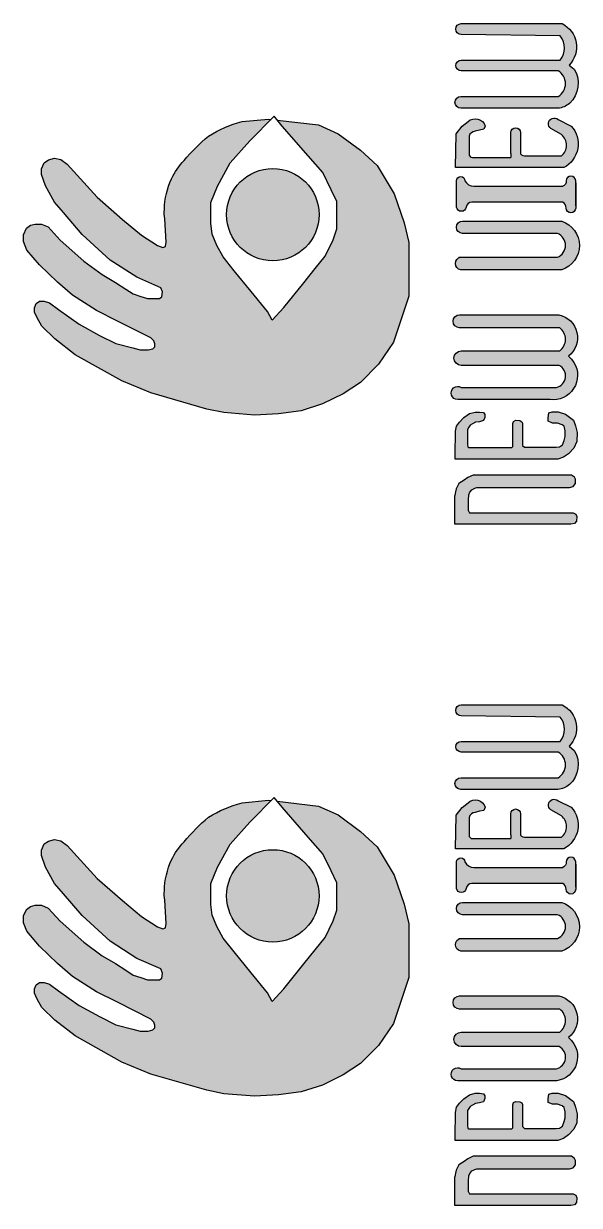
# Model space of a CAD drawing. Header units: millimetres. Extents: x -88727164121 to 1409438023, y -488056698 to 235964078476.
# Drawn here: x -1409840298 to -1281643831, y 2079841730 to 2352440540 of the extents above; entities that cross this region are included whole.
import ezdxf

# ---------------------------------------------------------------- set-up
doc = ezdxf.new("R2010")
doc.units = ezdxf.units.MM
doc.header["$MEASUREMENT"] = 0

msp = doc.modelspace()

# ---------------------------------------------------------------- hatches: boundary and pattern name
at = {"true_color": 0x22346e}
h = msp.add_hatch(color=159, dxfattribs=at)
h.dxf.hatch_style = 1
h.paths.add_polyline_path([(-1282899361.8, 2274263527.2), (-1283481310.6, 2275025020.1), (-1284144108.9, 2275735757.6, 0.6430154295), (-1286377607.7, 2285283917.1), (-1309284313.2, 2285283917.1, 1), (-1309284313.2, 2282281741.5), (-1286187115.7, 2282281741.5, -0.5076638907), (-1286187115.7, 2276944525.9), (-1308903329.3, 2276944525.9, 1), (-1308903329.3, 2273608772.2), (-1286329983.9, 2273608772.2, -0.7015073114), (-1286949083.6, 2268509830.6), (-1308903329.3, 2268509830.6, 1.3333676865), (-1309716125.5, 2265723357.1), (-1288415836.7, 2265723357.1, 0.6315893322)])
h.paths.add_polyline_path([(-1282911787.6, 2254529872.1), (-1282250836.1, 2256025154.8), (-1282177962.2, 2258123496.2), (-1282515755.9, 2259625365.1), (-1283034958.9, 2260933163.4), (-1284843212.2, 2262348451.2), (-1286537901.3, 2262856104.4), (-1287888944.2, 2262856104.4), (-1288653350.8, 2262624856.2), (-1288870769.2, 2261530041.7), (-1288818979.5, 2260750864.2), (-1287868854.8, 2260294265.8), (-1286703879.9, 2260294265.8), (-1285591856.9, 2259923354.5), (-1285132928.4, 2259552443.2), (-1284881473.5, 2258528014.8), (-1284881473.5, 2257178470), (-1285168229.6, 2256302547.1), (-1285503600.7, 2255278125.4), (-1286191996.5, 2254818901.9), (-1286983159, 2254751450.6), (-1292301017.8, 2254751450.6), (-1294309399.1, 2254751450.6), (-1294764058, 2255159519.3), (-1294764058, 2260240311.5), (-1294926111.5, 2260607868.9), (-1295401461.5, 2260856509), (-1296270700.4, 2260931574.4), (-1296822617.8, 2260682379.7), (-1297017617.3, 2260169073.5), (-1297017617.3, 2259573649), (-1297017617.3, 2254856755.8), (-1297196777.6, 2254648775.8), (-1306668685.1, 2254648775.8), (-1307186900.3, 2254648775.8), (-1307408990.3, 2254807514.6), (-1307437450.9, 2255429730.3), (-1307437450.9, 2257032001.9), (-1307437450.9, 2258043967.9), (-1307437450.9, 2258854081.9), (-1307105825.3, 2259359515.5), (-1306826774.5, 2259784819.5), (-1306279921.5, 2260101622.1), (-1305639422.9, 2260472675.4), (-1304710623.7, 2260605035.6), (-1303743376.7, 2260855352.7), (-1303443194.3, 2261622972.4), (-1303443194.3, 2262290466.7), (-1303726697.8, 2262707650.6), (-1304697236.2, 2262844101.8), (-1305707216.5, 2262844101.8), (-1306956403.3, 2262471763.7), (-1308312130.8, 2261591461.3), (-1309322214.1, 2260531025.1), (-1310001121.8, 2259603145), (-1310253226.2, 2258410698.3), (-1310282617.7, 2252859418.9), (-1310287337.6, 2251967952.4), (-1286624767.5, 2251967952.4), (-1285339423.7, 2252440747.3), (-1284176215.2, 2253235875.1)])
h.paths.add_polyline_path([(-1285709571.5, 2306889073.9), (-1308582957.7, 2306889073.9, 1), (-1308582957.7, 2304034750.2), (-1286707065.1, 2304034750.2, -0.6827581019), (-1286707065.1, 2298554862.4), (-1309007617.7, 2298554862.4, 0.8466027558), (-1309007617.7, 2295651696.5), (-1285709571.5, 2295651696.5, 0.7236102659)])
h.paths.add_polyline_path([(-1282492729.1, 2316195794.9, 1.0000001597), (-1284680097, 2316195794.9, -0.3220152431), (-1285471187.1, 2314930651.5), (-1305919080, 2314930651.5, -0.28627864), (-1308033910.2, 2316206762.9, 1), (-1309952191.8, 2316206762.9), (-1309952191.8, 2310086050.4, 0.8685153566), (-1307790286.3, 2310086050.4, -0.3736342106), (-1306434578.2, 2311263503.7), (-1285471504, 2311263503.7, -0.2681011269), (-1284680097, 2309893643.1, 0.9999999244), (-1282492729.1, 2309893643.4), (-1282492729.1, 2315690278.5)])
h.paths.add_polyline_path([(-1283916472.1, 2334052585.1, 0.3571575762), (-1282811697.8, 2341915732.8), (-1283988468.8, 2342894185.2, 0.5060807508), (-1285627006.8, 2352440540.2), (-1286598880.4, 2352440540.2), (-1308903332.5, 2352440540.2, 1), (-1308903332.5, 2349912052), (-1286064349.8, 2349609464.3, -0.3513599278), (-1286064349.8, 2344028450.3), (-1308903332.5, 2344028450.3, 1), (-1308903332.5, 2341548587.9), (-1286501692.8, 2341548587.9, -0.558739549), (-1286501692.8, 2335637302.5), (-1308986067.7, 2335637302.5, 1), (-1308986067.7, 2332930675.2), (-1286583501.3, 2332930675.2, 0.1696975097)])
h = msp.add_hatch(color=1)
h.dxf.hatch_style = 1
h.set_gradient(color1=(88, 186, 72), color2=(34, 52, 110), tint=1)
h.paths.add_polyline_path([(-1381109818.7, 2277207125), (-1382924145.6, 2277207125), (-1384646022.4, 2277649157.3), (-1388583862.4, 2278660061.7), (-1392364359.3, 2280531435.3), (-1397052552.5, 2283079743), (-1401782494.5, 2286507054.8), (-1403849310.1, 2288035681.1), (-1405129837.5, 2288417837.6), (-1406163243.6, 2288417837.6), (-1406927067.9, 2287878321.7), (-1407308978.5, 2286911688.4), (-1407308978.5, 2285900094.3), (-1406732374.1, 2284551250.4), (-1405624939, 2282645234.8), (-1402654123.9, 2279716359.6), (-1397974334.5, 2276074718.3), (-1387161991.9, 2270022525.5), (-1380522206.9, 2267280105), (-1367609784.8, 2263524572.4), (-1363647717.8, 2262709111.2), (-1356581896.4, 2262149370), (-1351012894.6, 2262456880.4), (-1345831787.7, 2263143917), (-1340877455.3, 2264732678), (-1336120982.7, 2267071031.3), (-1332160189.7, 2269688325.3), (-1328000417.4, 2273898160.3), (-1324494247, 2278978134.2), (-1320951104.4, 2289565105.2), (-1320951104.4, 2301965012.2), (-1322027951.7, 2306480856.5), (-1324385661.1, 2313189900.1), (-1328290616.2, 2319677764.2), (-1332140814.6, 2323250568), (-1337307658.8, 2327047330.4), (-1341849296.7, 2329092380.3), (-1351323556.5, 2330198665.1), (-1350178467.9, 2328821107.6), (-1344181765.7, 2321914145.9), (-1340785826.3, 2318075226.8), (-1338919776.8, 2314127334.9), (-1337622808.5, 2311383415), (-1337622808.5, 2307897888.8), (-1337622808.5, 2305116885.8), (-1338400992.1, 2302595443.7), (-1340315536.8, 2298765395.1), (-1342591137, 2295942581.6), (-1345232513.5, 2292666033.7), (-1349849737.5, 2286938506.6), (-1352497153.5, 2284001510.2), (-1353591728.7, 2286019126.5), (-1357336319.5, 2290630815.9), (-1361239529.8, 2295437854.9), (-1363828024.4, 2298625742), (-1365272920.9, 2301292662.7), (-1366377514.7, 2303906182.4), (-1366695307.7, 2306419822.3), (-1366695307.7, 2311197404.8), (-1365156467.5, 2314984517.8), (-1362186949, 2320344737.8), (-1357645333.6, 2325413635.7), (-1352740853.3, 2330364159.1), (-1353336329.1, 2330433691.3), (-1359458593.2, 2329844968, 0.0764481322), (-1367214055.5, 2326511405.1, 0.04875591), (-1372802087.3, 2320857383.2, 0.0891523166), (-1375701557.7, 2316669685.3, 0.111806834), (-1377344684.9, 2309583685.1, 0.0758549098), (-1377267631.6, 2307393907.4), (-1376886937.5, 2301136722.5), (-1377750445.9, 2300786429.6), (-1378930822.4, 2301249000.3), (-1382669261.6, 2303644817.3), (-1387071377.4, 2307281299.2), (-1392868762.3, 2312414652.8), (-1399773344.2, 2319996587.5), (-1401275105.8, 2321110680.6), (-1402725080.2, 2321395680.2), (-1404097377.2, 2321032951), (-1405133074.2, 2320359316.8), (-1405728600.1, 2318934318.7), (-1405728600.1, 2317664773.2), (-1404787079.3, 2315014608.9), (-1402704627.3, 2311232919), (-1400649593.8, 2308866713), (-1396339624, 2303835188.9), (-1389883478.6, 2297905098.2), (-1383749126.8, 2293942348), (-1378156998.5, 2291530417.1), (-1377820115.3, 2290578606.2), (-1378028316.1, 2289058378.5), (-1379579551.1, 2289032240.7), (-1381305054.8, 2289032240.7), (-1382828525.6, 2289520847.7), (-1384568649.4, 2290078939.6), (-1386278052.8, 2291206583.1), (-1388631586, 2292759140.2), (-1391706071.8, 2294547279.9), (-1395942337.6, 2297678022.3), (-1401415786.1, 2302511229.3), (-1404197528.1, 2305537038.3), (-1405732171.4, 2306198541.4), (-1407172377.8, 2306198541.4), (-1408282042.5, 2305915036.2), (-1409202830.4, 2305253533.1), (-1409840298.2, 2303741527.9), (-1409840298.2, 2302158649.9), (-1409113972.5, 2300218147.9), (-1406216591.2, 2296791769.3), (-1402014201.2, 2292768336.6), (-1398595905.2, 2289767905.5), (-1393037575.5, 2286234233.6), (-1388217347.1, 2283835197.9), (-1379922859.1, 2279627070.6), (-1379445409.3, 2278066403.9), (-1380055625, 2277455803.6)])
h = msp.add_hatch(color=159, dxfattribs=at)
h.dxf.hatch_style = 1
h.paths.add_polyline_path([(-1283437007.1, 2248312935.8), (-1284539246.1, 2248312935.8), (-1306157622.1, 2248312935.8), (-1307402661.7, 2247708193.2), (-1308224048.3, 2247128720.4), (-1309414386.1, 2246337521.4), (-1310071655, 2245116893.1), (-1310252255.2, 2244422086.3), (-1310336229, 2243559662.8), (-1310336229, 2236987672.2), (-1283649589.7, 2236987672.2), (-1282731935.5, 2237101463.7), (-1282281407.7, 2237664984.9), (-1282254989.9, 2238754806.1), (-1282483002.9, 2239312974.7), (-1283054749.1, 2239630371.2), (-1306385149.4, 2239630371.2), (-1306963925.6, 2239630371.2), (-1307250369.8, 2240079269.1), (-1307250369.8, 2242564757.4), (-1307176797.7, 2243783628.3), (-1306940235.9, 2244368449.9), (-1306439282, 2244925425.4), (-1305743515.1, 2245259605.3), (-1305287807.3, 2245406848.7), (-1303009573.9, 2245406848.7), (-1283916118.2, 2245406848.7), (-1283054594.6, 2245679365.5), (-1282537215.9, 2246354636.1), (-1282537215.9, 2247322533.9), (-1282784658.9, 2247817738.2)])
h.paths.add_polyline_path([(-1283553337.7, 2328825519.8), (-1286540137.6, 2330323656.6, 1.0533791526), (-1288227288.1, 2328212855.5), (-1285785398.9, 2326839837.3, -0.4795364184), (-1285785398.9, 2321918460.1), (-1293970907.2, 2321918460.1, -0.2102828402), (-1295236158.5, 2322398470.1), (-1295236158.5, 2327306323.2, 1), (-1297484791.9, 2327306323.2), (-1297484791.9, 2322462040), (-1297484791.9, 2321589949.9), (-1306311523.3, 2321589949.9, -0.4142135624), (-1307100088.7, 2322378515.3), (-1307100088.7, 2326470494.8, -0.3113301208), (-1305644886, 2327627303.7), (-1304669470.1, 2327900226.3), (-1303716929.8, 2328097427.6), (-1303369043.1, 2328814068.3, 0.5495903696), (-1307299643.8, 2329873264.5), (-1308662221.3, 2328750417.3), (-1310063906, 2327032014.4), (-1310217050.5, 2319230982.9), (-1285234330.9, 2319230982.9, 0.4942466692)])
h = msp.add_hatch(color=1)
h.dxf.hatch_style = 1
h.set_gradient(color1=(123, 190, 224), color2=(34, 52, 110))
h.paths.add_polyline_path([(-1363015687.8, 2308374970.9, -1), (-1341695315.3, 2308374970.9, -1)])
h = msp.add_hatch(color=159, dxfattribs=at)
h.dxf.hatch_style = 1
h.paths.add_polyline_path([(-1282899361.8, 2117117584.6), (-1283481310.6, 2117879077.5), (-1284144108.9, 2118589815, 0.6430154295), (-1286377607.7, 2128137974.6), (-1309284313.2, 2128137974.6, 1), (-1309284313.2, 2125135798.9), (-1286187115.7, 2125135798.9, -0.5076638907), (-1286187115.7, 2119798583.4), (-1308903329.3, 2119798583.4, 1), (-1308903329.3, 2116462829.6), (-1286329983.9, 2116462829.6, -0.7015073114), (-1286949083.6, 2111363888), (-1308903329.3, 2111363888, 1.3333676865), (-1309716125.5, 2108577414.6), (-1288415836.7, 2108577414.6, 0.6315893322)])
h.paths.add_polyline_path([(-1282911787.6, 2097383929.5), (-1282250836.1, 2098879212.2), (-1282177962.2, 2100977553.6), (-1282515755.9, 2102479422.5), (-1283034958.9, 2103787220.9), (-1284843212.2, 2105202508.6), (-1286537901.3, 2105710161.8), (-1287888944.2, 2105710161.8), (-1288653350.8, 2105478913.6), (-1288870769.2, 2104384099.2), (-1288818979.5, 2103604921.6), (-1287868854.8, 2103148323.3), (-1286703879.9, 2103148323.3), (-1285591856.9, 2102777412), (-1285132928.4, 2102406500.7), (-1284881473.5, 2101382072.2), (-1284881473.5, 2100032527.4), (-1285168229.6, 2099156604.5), (-1285503600.7, 2098132182.8), (-1286191996.5, 2097672959.3), (-1286983159, 2097605508), (-1292301017.8, 2097605508), (-1294309399.1, 2097605508), (-1294764058, 2098013576.7), (-1294764058, 2103094369), (-1294926111.5, 2103461926.3), (-1295401461.5, 2103710566.4), (-1296270700.4, 2103785631.8), (-1296822617.8, 2103536437.2), (-1297017617.3, 2103023130.9), (-1297017617.3, 2102427706.4), (-1297017617.3, 2097710813.2), (-1297196777.6, 2097502833.2), (-1306668685.1, 2097502833.2), (-1307186900.3, 2097502833.2), (-1307408990.3, 2097661572), (-1307437450.9, 2098283787.7), (-1307437450.9, 2099886059.3), (-1307437450.9, 2100898025.3), (-1307437450.9, 2101708139.3), (-1307105825.3, 2102213573), (-1306826774.5, 2102638877), (-1306279921.5, 2102955679.6), (-1305639422.9, 2103326732.9), (-1304710623.7, 2103459093), (-1303743376.7, 2103709410.1), (-1303443194.3, 2104477029.9), (-1303443194.3, 2105144524.1), (-1303726697.8, 2105561708), (-1304697236.2, 2105698159.2), (-1305707216.5, 2105698159.2), (-1306956403.3, 2105325821.1), (-1308312130.8, 2104445518.8), (-1309322214.1, 2103385082.5), (-1310001121.8, 2102457202.4), (-1310253226.2, 2101264755.7), (-1310282617.7, 2095713476.3), (-1310287337.6, 2094822009.8), (-1286624767.5, 2094822009.8), (-1285339423.7, 2095294804.7), (-1284176215.2, 2096089932.5)])
h.paths.add_polyline_path([(-1285709571.5, 2149743131.3), (-1308582957.7, 2149743131.3, 1), (-1308582957.7, 2146888807.6), (-1286707065.1, 2146888807.6, -0.6827581019), (-1286707065.1, 2141408919.9), (-1309007617.7, 2141408919.9, 0.8466027558), (-1309007617.7, 2138505753.9), (-1285709571.5, 2138505753.9, 0.7236102659)])
h.paths.add_polyline_path([(-1282492729.1, 2159049852.3, 1.0000001597), (-1284680097, 2159049852.3, -0.3220152431), (-1285471187.1, 2157784708.9), (-1305919080, 2157784708.9, -0.28627864), (-1308033910.2, 2159060820.3, 1), (-1309952191.8, 2159060820.3), (-1309952191.8, 2152940107.8, 0.8685153566), (-1307790286.3, 2152940107.8, -0.3736342106), (-1306434578.2, 2154117561.2), (-1285471504, 2154117561.2, -0.2681011269), (-1284680097, 2152747700.6, 0.9999999244), (-1282492729.1, 2152747700.9), (-1282492729.1, 2158544335.9)])
h.paths.add_polyline_path([(-1283916472.1, 2176906642.5, 0.3571575762), (-1282811697.8, 2184769790.2), (-1283988468.8, 2185748242.6, 0.5060807508), (-1285627006.8, 2195294597.6), (-1286598880.4, 2195294597.6), (-1308903332.5, 2195294597.6, 1), (-1308903332.5, 2192766109.4), (-1286064349.8, 2192463521.7, -0.3513599278), (-1286064349.8, 2186882507.7), (-1308903332.5, 2186882507.7, 1), (-1308903332.5, 2184402645.4), (-1286501692.8, 2184402645.4, -0.558739549), (-1286501692.8, 2178491359.9), (-1308986067.7, 2178491359.9, 1), (-1308986067.7, 2175784732.6), (-1286583501.3, 2175784732.6, 0.1696975097)])
h = msp.add_hatch(color=1)
h.dxf.hatch_style = 1
h.set_gradient(color1=(254, 204, 102), color2=(34, 52, 110), tint=1)
h.paths.add_polyline_path([(-1381109818.7, 2120061182.4), (-1382924145.6, 2120061182.4), (-1384646022.4, 2120503214.7), (-1388583862.4, 2121514119.1), (-1392364359.3, 2123385492.7), (-1397052552.5, 2125933800.5), (-1401782494.5, 2129361112.2), (-1403849310.1, 2130889738.5), (-1405129837.5, 2131271895), (-1406163243.6, 2131271895), (-1406927067.9, 2130732379.1), (-1407308978.5, 2129765745.8), (-1407308978.5, 2128754151.7), (-1406732374.1, 2127405307.8), (-1405624939, 2125499292.2), (-1402654123.9, 2122570417), (-1397974334.5, 2118928775.7), (-1387161991.9, 2112876582.9), (-1380522206.9, 2110134162.4), (-1367609784.8, 2106378629.8), (-1363647717.8, 2105563168.6), (-1356581896.4, 2105003427.4), (-1351012894.6, 2105310937.9), (-1345831787.7, 2105997974.4), (-1340877455.3, 2107586735.5), (-1336120982.7, 2109925088.7), (-1332160189.7, 2112542382.7), (-1328000417.4, 2116752217.8), (-1324494247, 2121832191.6), (-1320951104.4, 2132419162.6), (-1320951104.4, 2144819069.6), (-1322027951.7, 2149334913.9), (-1324385661.1, 2156043957.5), (-1328290616.2, 2162531821.6), (-1332140814.6, 2166104625.4), (-1337307658.8, 2169901387.9), (-1341849296.7, 2171946437.7), (-1351323556.5, 2173052722.5), (-1350178467.9, 2171675165), (-1344181765.7, 2164768203.3), (-1340785826.3, 2160929284.2), (-1338919776.8, 2156981392.3), (-1337622808.5, 2154237472.4), (-1337622808.5, 2150751946.2), (-1337622808.5, 2147970943.3), (-1338400992.1, 2145449501.1), (-1340315536.8, 2141619452.5), (-1342591137, 2138796639), (-1345232513.5, 2135520091.1), (-1349849737.5, 2129792564.1), (-1352497153.5, 2126855567.6), (-1353591728.7, 2128873183.9), (-1357336319.5, 2133484873.3), (-1361239529.8, 2138291912.3), (-1363828024.4, 2141479799.4), (-1365272920.9, 2144146720.2), (-1366377514.7, 2146760239.8), (-1366695307.7, 2149273879.7), (-1366695307.7, 2154051462.2), (-1365156467.5, 2157838575.3), (-1362186949, 2163198795.2), (-1357645333.6, 2168267693.1), (-1352740853.3, 2173218216.6), (-1353336329.1, 2173287748.7), (-1359458593.2, 2172699025.4, 0.0764481322), (-1367214055.5, 2169365462.6, 0.04875591), (-1372802087.3, 2163711440.6, 0.0891523166), (-1375701557.7, 2159523742.7, 0.111806834), (-1377344684.9, 2152437742.5, 0.0758549098), (-1377267631.6, 2150247964.8), (-1376886937.5, 2143990780), (-1377750445.9, 2143640487), (-1378930822.4, 2144103057.7), (-1382669261.6, 2146498874.7), (-1387071377.4, 2150135356.6), (-1392868762.3, 2155268710.2), (-1399773344.2, 2162850645), (-1401275105.8, 2163964738), (-1402725080.2, 2164249737.6), (-1404097377.2, 2163887008.4), (-1405133074.2, 2163213374.2), (-1405728600.1, 2161788376.2), (-1405728600.1, 2160518830.6), (-1404787079.3, 2157868666.3), (-1402704627.3, 2154086976.5), (-1400649593.8, 2151720770.4), (-1396339624, 2146689246.4), (-1389883478.6, 2140759155.7), (-1383749126.8, 2136796405.5), (-1378156998.5, 2134384474.5), (-1377820115.3, 2133432663.6), (-1378028316.1, 2131912435.9), (-1379579551.1, 2131886298.1), (-1381305054.8, 2131886298.1), (-1382828525.6, 2132374905.1), (-1384568649.4, 2132932997.1), (-1386278052.8, 2134060640.5), (-1388631586, 2135613197.6), (-1391706071.8, 2137401337.4), (-1395942337.6, 2140532079.7), (-1401415786.1, 2145365286.7), (-1404197528.1, 2148391095.7), (-1405732171.4, 2149052598.8), (-1407172377.8, 2149052598.8), (-1408282042.5, 2148769093.6), (-1409202830.4, 2148107590.5), (-1409840298.2, 2146595585.4), (-1409840298.2, 2145012707.3), (-1409113972.5, 2143072205.3), (-1406216591.2, 2139645826.7), (-1402014201.2, 2135622394), (-1398595905.2, 2132621962.9), (-1393037575.5, 2129088291.1), (-1388217347.1, 2126689255.3), (-1379922859.1, 2122481128), (-1379445409.3, 2120920461.4), (-1380055625, 2120309861)])
h = msp.add_hatch(color=159, dxfattribs=at)
h.dxf.hatch_style = 1
h.paths.add_polyline_path([(-1283437007.1, 2091166993.2), (-1284539246.1, 2091166993.2), (-1306157622.1, 2091166993.2), (-1307402661.7, 2090562250.7), (-1308224048.3, 2089982777.8), (-1309414386.1, 2089191578.8), (-1310071655, 2087970950.5), (-1310252255.2, 2087276143.8), (-1310336229, 2086413720.2), (-1310336229, 2079841729.6), (-1283649589.7, 2079841729.6), (-1282731935.5, 2079955521.2), (-1282281407.7, 2080519042.3), (-1282254989.9, 2081608863.5), (-1282483002.9, 2082167032.1), (-1283054749.1, 2082484428.6), (-1306385149.4, 2082484428.6), (-1306963925.6, 2082484428.6), (-1307250369.8, 2082933326.5), (-1307250369.8, 2085418814.9), (-1307176797.7, 2086637685.7), (-1306940235.9, 2087222507.3), (-1306439282, 2087779482.8), (-1305743515.1, 2088113662.7), (-1305287807.3, 2088260906.1), (-1303009573.9, 2088260906.1), (-1283916118.2, 2088260906.1), (-1283054594.6, 2088533423), (-1282537215.9, 2089208693.6), (-1282537215.9, 2090176591.4), (-1282784658.9, 2090671795.7)])
h.paths.add_polyline_path([(-1283553337.7, 2171679577.2), (-1286540137.6, 2173177714, 1.0533791526), (-1288227288.1, 2171066913), (-1285785398.9, 2169693894.7, -0.4795364184), (-1285785398.9, 2164772517.5), (-1293970907.2, 2164772517.5, -0.2102828402), (-1295236158.5, 2165252527.5), (-1295236158.5, 2170160380.7, 1), (-1297484791.9, 2170160380.7), (-1297484791.9, 2165316097.4), (-1297484791.9, 2164444007.3), (-1306311523.3, 2164444007.3, -0.4142135624), (-1307100088.7, 2165232572.7), (-1307100088.7, 2169324552.2, -0.3113301208), (-1305644886, 2170481361.1), (-1304669470.1, 2170754283.7), (-1303716929.8, 2170951485), (-1303369043.1, 2171668125.7, 0.5495903696), (-1307299643.8, 2172727321.9), (-1308662221.3, 2171604474.7), (-1310063906, 2169886071.8), (-1310217050.5, 2162085040.3), (-1285234330.9, 2162085040.3, 0.4942466692)])
h = msp.add_hatch(color=1)
h.dxf.hatch_style = 1
h.set_gradient(color1=(123, 190, 224), color2=(34, 52, 110))
h.paths.add_polyline_path([(-1363015687.8, 2151229028.3, -1), (-1341695315.3, 2151229028.3, -1)])

# ---------------------------------------------------------------- linework, layer by layer
at = {"color": 146, "true_color": 0x105689}
for p, q in [((-1350178467.9, 2328821107.6), (-1352044988.1, 2331066557.2)), ((-1344181765.7, 2321914145.9), (-1350178467.9, 2328821107.6)), ((-1340785826.3, 2318075226.8), (-1344181765.7, 2321914145.9)), ((-1338919776.8, 2314127334.9), (-1340785826.3, 2318075226.8)), ((-1337622808.5, 2307897888.8), (-1337622808.5, 2311383415)), ((-1337622808.5, 2305116885.8), (-1337622808.5, 2307897888.8)), ((-1340315536.8, 2298765395.1), (-1338400992.1, 2302595443.7)), ((-1342591137, 2295942581.6), (-1340315536.8, 2298765395.1)), ((-1345232513.5, 2292666033.7), (-1342591137, 2295942581.6)), ((-1349849737.5, 2286938506.6), (-1345232513.5, 2292666033.7)), ((-1352497153.5, 2284001510.2), (-1349849737.5, 2286938506.6)), ((-1350178467.9, 2171675165), (-1352044988.1, 2173920614.6)), ((-1344181765.7, 2164768203.3), (-1350178467.9, 2171675165)), ((-1340785826.3, 2160929284.2), (-1344181765.7, 2164768203.3)), ((-1338919776.8, 2156981392.3), (-1340785826.3, 2160929284.2)), ((-1337622808.5, 2150751946.2), (-1337622808.5, 2154237472.4)), ((-1337622808.5, 2147970943.3), (-1337622808.5, 2150751946.2)), ((-1340315536.8, 2141619452.5), (-1338400992.1, 2145449501.1)), ((-1342591137, 2138796639), (-1340315536.8, 2141619452.5)), ((-1345232513.5, 2135520091.1), (-1342591137, 2138796639)), ((-1349849737.5, 2129792564.1), (-1345232513.5, 2135520091.1)), ((-1352497153.5, 2126855567.6), (-1349849737.5, 2129792564.1))]:
    msp.add_line(p, q, dxfattribs=at)
at = {"color": 159, "true_color": 0x22346e}
for p, q in [((-1297484791.9, 2322462040), (-1297484791.9, 2321589949.9)), ((-1337622808.5, 2311383415), (-1338919776.8, 2314127334.9)), ((-1338400992.1, 2302595443.7), (-1337622808.5, 2305116885.8)), ((-1307250369.8, 2240079269.1), (-1306963925.6, 2239630371.2)), ((-1306963925.6, 2239630371.2), (-1306385149.4, 2239630371.2)), ((-1306385149.4, 2239630371.2), (-1283054749.1, 2239630371.2)), ((-1283054749.1, 2239630371.2), (-1282483002.9, 2239312974.7)), ((-1282483002.9, 2239312974.7), (-1282254989.9, 2238754806.1)), ((-1282254989.9, 2238754806.1), (-1282281407.7, 2237664984.9)), ((-1282731935.5, 2237101463.7), (-1283649589.7, 2236987672.2)), ((-1282281407.7, 2237664984.9), (-1282731935.5, 2237101463.7)), ((-1297484791.9, 2165316097.4), (-1297484791.9, 2164444007.3)), ((-1337622808.5, 2154237472.4), (-1338919776.8, 2156981392.3)), ((-1338400992.1, 2145449501.1), (-1337622808.5, 2147970943.3)), ((-1307250369.8, 2082933326.5), (-1306963925.6, 2082484428.6)), ((-1306963925.6, 2082484428.6), (-1306385149.4, 2082484428.6)), ((-1306385149.4, 2082484428.6), (-1283054749.1, 2082484428.6)), ((-1282731935.5, 2079955521.2), (-1283649589.7, 2079841729.6)), ((-1283054749.1, 2082484428.6), (-1282483002.9, 2082167032.1)), ((-1282281407.7, 2080519042.3), (-1282731935.5, 2079955521.2)), ((-1282483002.9, 2082167032.1), (-1282254989.9, 2081608863.5)), ((-1282254989.9, 2081608863.5), (-1282281407.7, 2080519042.3))]:
    msp.add_line(p, q, dxfattribs=at)
for points in [[(-1286583501.3, 2332930675.2), (-1308986067.7, 2332930675.2, -1), (-1308986067.7, 2335637302.5), (-1286501692.8, 2335637302.5, 0.558739549), (-1286501692.8, 2341548587.9), (-1308903332.5, 2341548587.9, -1), (-1308903332.5, 2344028450.3), (-1286064349.8, 2344028450.3, 0.3513599278), (-1286064349.8, 2349609464.3), (-1308903332.5, 2349912052, -1), (-1308903332.5, 2352440540.2), (-1286598880.4, 2352440540.2), (-1285627006.8, 2352440540.2, -0.5060807508), (-1283988468.8, 2342894185.2), (-1282811697.8, 2341915732.8, -0.3571575762), (-1283916472.1, 2334052585.1, -0.1696975097), (-1286583501.3, 2332930675.2, -1.8467585269)], [(-1285234330.9, 2319230982.9), (-1310217050.5, 2319230982.9), (-1310063906, 2327032014.4), (-1308662221.3, 2328750417.3), (-1307299643.8, 2329873264.5, -0.5495903696), (-1303369043.1, 2328814068.3), (-1303716929.8, 2328097427.6), (-1304669470.1, 2327900226.3), (-1305644886, 2327627303.7, 0.3113301208), (-1307100088.7, 2326470494.8), (-1307100088.7, 2322378515.3, 0.4142135624), (-1306311523.3, 2321589949.9), (-1297484791.9, 2321589949.9)], [(-1297484791.9, 2322462040), (-1297484791.9, 2327306323.2, -1), (-1295236158.5, 2327306323.2), (-1295236158.5, 2322398470.1, 0.2102828402), (-1293970907.2, 2321918460.1), (-1285785398.9, 2321918460.1, 0.4795364184), (-1285785398.9, 2326839837.3), (-1288227288.1, 2328212855.5, -1.0533791526), (-1286540137.6, 2330323656.6), (-1283553337.7, 2328825519.8, -0.4942466692), (-1285234330.9, 2319230982.9)], [(-1285471504, 2311263503.7), (-1306434578.2, 2311263503.7, 0.3736342106), (-1307790286.3, 2310086050.4, -0.8685153566), (-1309952191.8, 2310086050.4), (-1309952191.8, 2316206762.9, -1), (-1308033910.2, 2316206762.9, 0.2783325867), (-1305987779.3, 2314930651.5), (-1285471187.1, 2314930651.5)], [(-1282492729.1, 2310399159.8), (-1282492729.1, 2316195794.9, 1), (-1284680097, 2316195794.9, -0.3220152431), (-1285471187.1, 2314930651.5, -0.3220152431)], [(-1282492729.1, 2315690278.5), (-1282492729.1, 2309893643.4, -1), (-1284680097, 2309893643.4, 0.268101085), (-1285471504, 2311263503.7)], [(-1309450938.6, 2298554862.4), (-1286707065.1, 2298554862.4, 0.6827581019), (-1286707065.1, 2304034750.2), (-1308582957.7, 2304034750.2, -1), (-1308582957.7, 2306889073.9), (-1285709571.5, 2306889073.9, -0.7236102659), (-1285709571.5, 2295651696.5), (-1309007617.7, 2295651696.5, -0.8466027558), (-1309007617.7, 2298554862.4)], [(-1308903329.3, 2268509830.6), (-1286949083.6, 2268509830.6, 0.7015073114), (-1286329983.9, 2273608772.2), (-1308903329.3, 2273608772.2, -1), (-1308903329.3, 2276944525.9), (-1286187115.7, 2276944525.9, 0.5076638907), (-1286187115.7, 2282281741.5), (-1309284313.2, 2282281741.5, -1), (-1309284313.2, 2285283917.1), (-1286377607.7, 2285283917.1, -0.6430154295), (-1284144108.9, 2275735757.6), (-1283481310.6, 2275025020.1), (-1282899361.8, 2274263527.2, -0.6315893322), (-1288415836.7, 2265723357.1), (-1309716125.5, 2265723357.1, -1.3333676865), (-1308903329.3, 2268509830.6, 1.8236363972)], [(-1286583501.3, 2175784732.6), (-1308986067.7, 2175784732.6, -1), (-1308986067.7, 2178491359.9), (-1286501692.8, 2178491359.9, 0.558739549), (-1286501692.8, 2184402645.4), (-1308903332.5, 2184402645.4, -1), (-1308903332.5, 2186882507.7), (-1286064349.8, 2186882507.7, 0.3513599278), (-1286064349.8, 2192463521.7), (-1308903332.5, 2192766109.4, -1), (-1308903332.5, 2195294597.6), (-1286598880.4, 2195294597.6), (-1285627006.8, 2195294597.6, -0.5060807508), (-1283988468.8, 2185748242.6), (-1282811697.8, 2184769790.2, -0.3571575762), (-1283916472.1, 2176906642.5, -0.1696975097), (-1286583501.3, 2175784732.6, -1.8467585269)], [(-1285234330.9, 2162085040.3), (-1310217050.5, 2162085040.3), (-1310063906, 2169886071.8), (-1308662221.3, 2171604474.7), (-1307299643.8, 2172727321.9, -0.5495903696), (-1303369043.1, 2171668125.7), (-1303716929.8, 2170951485), (-1304669470.1, 2170754283.7), (-1305644886, 2170481361.1, 0.3113301208), (-1307100088.7, 2169324552.2), (-1307100088.7, 2165232572.7, 0.4142135624), (-1306311523.3, 2164444007.3), (-1297484791.9, 2164444007.3)], [(-1297484791.9, 2165316097.4), (-1297484791.9, 2170160380.7, -1), (-1295236158.5, 2170160380.7), (-1295236158.5, 2165252527.5, 0.2102828402), (-1293970907.2, 2164772517.5), (-1285785398.9, 2164772517.5, 0.4795364184), (-1285785398.9, 2169693894.7), (-1288227288.1, 2171066913, -1.0533791526), (-1286540137.6, 2173177714), (-1283553337.7, 2171679577.2, -0.4942466692), (-1285234330.9, 2162085040.3)], [(-1285471504, 2154117561.2), (-1306434578.2, 2154117561.2, 0.3736342106), (-1307790286.3, 2152940107.8, -0.8685153566), (-1309952191.8, 2152940107.8), (-1309952191.8, 2159060820.3, -1), (-1308033910.2, 2159060820.3, 0.2783325867), (-1305987779.3, 2157784708.9), (-1285471187.1, 2157784708.9)], [(-1282492729.1, 2153253217.2), (-1282492729.1, 2159049852.3, 1), (-1284680097, 2159049852.3, -0.3220152431), (-1285471187.1, 2157784708.9, -0.3220152431)], [(-1282492729.1, 2158544335.9), (-1282492729.1, 2152747700.8, -1), (-1284680097, 2152747700.8, 0.268101085), (-1285471504, 2154117561.2)], [(-1309450938.6, 2141408919.9), (-1286707065.1, 2141408919.9, 0.6827581019), (-1286707065.1, 2146888807.6), (-1308582957.7, 2146888807.6, -1), (-1308582957.7, 2149743131.3), (-1285709571.5, 2149743131.3, -0.7236102659), (-1285709571.5, 2138505753.9), (-1309007617.7, 2138505753.9, -0.8466027558), (-1309007617.7, 2141408919.9)], [(-1308903329.3, 2111363888), (-1286949083.6, 2111363888, 0.7015073114), (-1286329983.9, 2116462829.6), (-1308903329.3, 2116462829.6, -1), (-1308903329.3, 2119798583.4), (-1286187115.7, 2119798583.4, 0.5076638907), (-1286187115.7, 2125135798.9), (-1309284313.2, 2125135798.9, -1), (-1309284313.2, 2128137974.6), (-1286377607.7, 2128137974.6, -0.6430154295), (-1284144108.9, 2118589815), (-1283481310.6, 2117879077.5), (-1282899361.8, 2117117584.6, -0.6315893322), (-1288415836.7, 2108577414.6), (-1309716125.5, 2108577414.6, -1.3333676865), (-1308903329.3, 2111363888, 1.8236363972)]]:
    msp.add_lwpolyline(points, format="xyb", dxfattribs=at)
at = {"color": 146, "true_color": 0x105689}
for points in [[(-1352497153.5, 2284001510.2), (-1353591728.7, 2286019126.5), (-1357336319.5, 2290630815.9), (-1361239529.8, 2295437854.9), (-1363828024.4, 2298625742), (-1365272920.9, 2301292662.7), (-1366377514.7, 2303906182.4), (-1366695307.7, 2306419822.3), (-1366695307.7, 2311197404.8), (-1365156467.5, 2314984517.8), (-1362186949, 2320344737.8), (-1357645333.6, 2325413635.7), (-1352044988.1, 2331066557.2)], [(-1351323556.5, 2330198665.1), (-1341849296.7, 2329092380.3), (-1337307658.8, 2327047330.4), (-1332140814.6, 2323250568), (-1328290616.2, 2319677764.2), (-1324385661.1, 2313189900.1), (-1322027951.7, 2306480856.5), (-1320951104.4, 2301965012.2), (-1320951104.4, 2289565105.2), (-1324494247, 2278978134.2), (-1328000417.4, 2273898160.3), (-1332160189.7, 2269688325.3), (-1336120982.7, 2267071031.3), (-1340877455.3, 2264732678), (-1345831787.7, 2263143917), (-1351012894.6, 2262456880.4), (-1356581896.4, 2262149370), (-1363647717.8, 2262709111.2), (-1367609784.8, 2263524572.4)], [(-1351323556.5, 2173052722.5), (-1341849296.7, 2171946437.7), (-1337307658.8, 2169901387.9), (-1332140814.6, 2166104625.4), (-1328290616.2, 2162531821.6), (-1324385661.1, 2156043957.5), (-1322027951.7, 2149334913.9), (-1320951104.4, 2144819069.6), (-1320951104.4, 2132419162.6), (-1324494247, 2121832191.6), (-1328000417.4, 2116752217.8), (-1332160189.7, 2112542382.7), (-1336120982.7, 2109925088.7), (-1340877455.3, 2107586735.5), (-1345831787.7, 2105997974.4), (-1351012894.6, 2105310937.9), (-1356581896.4, 2105003427.4), (-1363647717.8, 2105563168.6), (-1367609784.8, 2106378629.8)], [(-1352497153.5, 2126855567.6), (-1353591728.7, 2128873183.9), (-1357336319.5, 2133484873.3), (-1361239529.8, 2138291912.3), (-1363828024.4, 2141479799.4), (-1365272920.9, 2144146720.2), (-1366377514.7, 2146760239.8), (-1366695307.7, 2149273879.7), (-1366695307.7, 2154051462.2), (-1365156467.5, 2157838575.3), (-1362186949, 2163198795.2), (-1357645333.6, 2168267693.1), (-1352044988.1, 2173920614.6)]]:
    msp.add_lwpolyline(points, dxfattribs=at)
for points in [[(-1367609784.8, 2263524572.4), (-1380522206.9, 2267280105), (-1387161991.9, 2270022525.5), (-1397974334.5, 2276074718.3), (-1402654123.9, 2279716359.6), (-1405624939, 2282645234.8), (-1406732374.1, 2284551250.4), (-1407308978.5, 2285900094.3), (-1407308978.5, 2286911688.4), (-1406927067.9, 2287878321.7), (-1406163243.6, 2288417837.6), (-1405129837.5, 2288417837.6), (-1403849310.1, 2288035681.1), (-1401782494.5, 2286507054.8), (-1397052552.5, 2283079743), (-1392364359.3, 2280531435.3), (-1388583862.4, 2278660061.7), (-1384646022.4, 2277649157.3), (-1382924145.6, 2277207125), (-1381109818.7, 2277207125), (-1380055625, 2277455803.6), (-1379591561.6, 2277920159.5), (-1379591561.6, 2278544140.1), (-1379809092.5, 2279255195.4), (-1380534185.9, 2279937221.3), (-1388217347.1, 2283835197.9), (-1393037575.5, 2286234233.6), (-1398595905.2, 2289767905.5), (-1402014201.2, 2292768336.6), (-1406216591.2, 2296791769.3), (-1409113972.5, 2300218147.9), (-1409840298.2, 2302158649.9), (-1409840298.2, 2303741527.9), (-1409202830.4, 2305253533.1), (-1408282042.5, 2305915036.2), (-1407172377.8, 2306198541.4), (-1405732171.4, 2306198541.4), (-1404197528.1, 2305537038.3), (-1401415786.1, 2302511229.3), (-1395942337.6, 2297678022.3), (-1391706071.8, 2294547279.9), (-1388631586, 2292759140.2), (-1386278052.8, 2291206583.1), (-1384568649.4, 2290078939.6), (-1382828525.6, 2289520847.7), (-1381305054.8, 2289032240.7), (-1379579551.1, 2289032240.7), (-1378505084.6, 2289050345.1), (-1377983970.5, 2289382178.6), (-1377820115.3, 2290578606.2), (-1378156998.5, 2291530417.1), (-1383749126.8, 2293942348), (-1389883478.6, 2297905098.2), (-1396339624, 2303835188.9), (-1400649593.8, 2308866713), (-1402704627.3, 2311232919), (-1404787079.3, 2315014608.9), (-1405728600.1, 2317664773.2), (-1405728600.1, 2318934318.7), (-1405133074.2, 2320359316.8), (-1404097377.2, 2321032951), (-1402725080.2, 2321395680.2), (-1401275105.8, 2321110680.6), (-1399773344.2, 2319996587.5), (-1392868762.3, 2312414652.8), (-1387071377.4, 2307281299.2), (-1382669261.6, 2303644817.3), (-1378930822.4, 2301249000.3), (-1377750445.9, 2300786429.6), (-1377138572.5, 2301034643.7), (-1376940127.1, 2302010960.2), (-1377267631.6, 2307393907.4, -0.0758549098), (-1377344684.9, 2309583685.1, -0.111806834), (-1375701557.7, 2316669685.3, -0.0891523166), (-1372802087.3, 2320857383.2, -0.04875591), (-1367214055.5, 2326511405.1, -0.0764481322), (-1359458593.2, 2329844968), (-1353336329.1, 2330433691.3), (-1352740853.3, 2330364159.1)], [(-1367609784.8, 2106378629.8), (-1380522206.9, 2110134162.4), (-1387161991.9, 2112876582.9), (-1397974334.5, 2118928775.7), (-1402654123.9, 2122570417), (-1405624939, 2125499292.2), (-1406732374.1, 2127405307.8), (-1407308978.5, 2128754151.7), (-1407308978.5, 2129765745.8), (-1406927067.9, 2130732379.1), (-1406163243.6, 2131271895), (-1405129837.5, 2131271895), (-1403849310.1, 2130889738.5), (-1401782494.5, 2129361112.2), (-1397052552.5, 2125933800.5), (-1392364359.3, 2123385492.7), (-1388583862.4, 2121514119.1), (-1384646022.4, 2120503214.7), (-1382924145.6, 2120061182.4), (-1381109818.7, 2120061182.4), (-1380055625, 2120309861), (-1379591561.6, 2120774216.9), (-1379591561.6, 2121398197.5), (-1379809092.5, 2122109252.8), (-1380534185.9, 2122791278.7), (-1388217347.1, 2126689255.3), (-1393037575.5, 2129088291.1), (-1398595905.2, 2132621962.9), (-1402014201.2, 2135622394), (-1406216591.2, 2139645826.7), (-1409113972.5, 2143072205.3), (-1409840298.2, 2145012707.3), (-1409840298.2, 2146595585.4), (-1409202830.4, 2148107590.5), (-1408282042.5, 2148769093.6), (-1407172377.8, 2149052598.8), (-1405732171.4, 2149052598.8), (-1404197528.1, 2148391095.7), (-1401415786.1, 2145365286.7), (-1395942337.6, 2140532079.7), (-1391706071.8, 2137401337.4), (-1388631586, 2135613197.6), (-1386278052.8, 2134060640.5), (-1384568649.4, 2132932997.1), (-1382828525.6, 2132374905.1), (-1381305054.8, 2131886298.1), (-1379579551.1, 2131886298.1), (-1378505084.6, 2131904402.5), (-1377983970.5, 2132236236), (-1377820115.3, 2133432663.6), (-1378156998.5, 2134384474.5), (-1383749126.8, 2136796405.5), (-1389883478.6, 2140759155.7), (-1396339624, 2146689246.4), (-1400649593.8, 2151720770.4), (-1402704627.3, 2154086976.5), (-1404787079.3, 2157868666.3), (-1405728600.1, 2160518830.6), (-1405728600.1, 2161788376.2), (-1405133074.2, 2163213374.2), (-1404097377.2, 2163887008.4), (-1402725080.2, 2164249737.6), (-1401275105.8, 2163964738), (-1399773344.2, 2162850645), (-1392868762.3, 2155268710.2), (-1387071377.4, 2150135356.6), (-1382669261.6, 2146498874.7), (-1378930822.4, 2144103057.7), (-1377750445.9, 2143640487), (-1377138572.5, 2143888701.1), (-1376940127.1, 2144865017.6), (-1377267631.6, 2150247964.8, -0.0758549098), (-1377344684.9, 2152437742.5, -0.111806834), (-1375701557.7, 2159523742.7, -0.0891523166), (-1372802087.3, 2163711440.6, -0.04875591), (-1367214055.5, 2169365462.6, -0.0764481322), (-1359458593.2, 2172699025.4), (-1353336329.1, 2173287748.7), (-1352740853.3, 2173218216.6)]]:
    msp.add_lwpolyline(points, format="xyb", dxfattribs=at)
at = {"color": 159, "true_color": 0x22346e}
for points in [[(-1286624767.5, 2251967952.4), (-1310287337.6, 2251967952.4), (-1310282617.7, 2252859418.9), (-1310253226.2, 2258410698.3), (-1310001121.8, 2259603145), (-1309322214.1, 2260531025.1), (-1308312130.8, 2261591461.3), (-1306956403.3, 2262471763.7), (-1305707216.5, 2262844101.8), (-1304697236.2, 2262844101.8), (-1303726697.8, 2262707650.6), (-1303443194.3, 2262290466.7), (-1303443194.3, 2261622972.4), (-1303743376.7, 2260855352.7), (-1304710623.7, 2260605035.6), (-1305639422.9, 2260472675.4), (-1306279921.5, 2260101622.1), (-1306826774.5, 2259784819.5), (-1307105825.3, 2259359515.5), (-1307437450.9, 2258854081.9), (-1307437450.9, 2258043967.9), (-1307437450.9, 2257032001.9), (-1307437450.9, 2255429730.3), (-1307408990.3, 2254807514.6), (-1307186900.3, 2254648775.8), (-1306668685.1, 2254648775.8), (-1297196777.6, 2254648775.8), (-1297017617.3, 2254856755.8), (-1297017617.3, 2259573649), (-1297017617.3, 2260169073.5), (-1296822617.8, 2260682379.7), (-1296270700.4, 2260931574.4), (-1295401461.5, 2260856509), (-1294926111.5, 2260607868.9), (-1294764058, 2260240311.5), (-1294764058, 2255159519.3), (-1294309399.1, 2254751450.6), (-1292301017.8, 2254751450.6), (-1286983159, 2254751450.6), (-1286191996.5, 2254818901.9), (-1285503600.7, 2255278125.4), (-1285168229.6, 2256302547.1), (-1284881473.5, 2257178470), (-1284881473.5, 2258528014.8), (-1285132928.4, 2259552443.2), (-1285591856.9, 2259923354.5), (-1286703879.9, 2260294265.8), (-1287868854.8, 2260294265.8), (-1288818979.5, 2260750864.2), (-1288870769.2, 2261530041.7), (-1288653350.8, 2262624856.2), (-1287888944.2, 2262856104.4), (-1286537901.3, 2262856104.4), (-1284843212.2, 2262348451.2), (-1283034958.9, 2260933163.4), (-1282515755.9, 2259625365.1), (-1282177962.2, 2258123496.2), (-1282250836.1, 2256025154.8), (-1282911787.6, 2254529872.1), (-1284176215.2, 2253235875.1), (-1285339423.7, 2252440747.3), (-1286624767.5, 2251967952.4)], [(-1307250369.8, 2240079269.1), (-1307250369.8, 2242564757.4), (-1307176797.7, 2243783628.3), (-1306940235.9, 2244368449.9), (-1306439282, 2244925425.4), (-1305743515.1, 2245259605.3), (-1305287807.3, 2245406848.7), (-1303009573.9, 2245406848.7), (-1283916118.2, 2245406848.7), (-1283054594.6, 2245679365.5), (-1282537215.9, 2246354636.1), (-1282537215.9, 2247322533.9), (-1282784658.9, 2247817738.2), (-1283437007.1, 2248312935.8), (-1284539246.1, 2248312935.8), (-1306157622.1, 2248312935.8), (-1307402661.7, 2247708193.2), (-1308224048.3, 2247128720.4), (-1309414386.1, 2246337521.4), (-1310071655, 2245116893.1), (-1310252255.2, 2244422086.3), (-1310336229, 2243559662.8)], [(-1283649589.7, 2236987672.2), (-1310336229, 2236987672.2), (-1310336229, 2243559662.8)], [(-1286624767.5, 2094822009.8), (-1310287337.6, 2094822009.8), (-1310282617.7, 2095713476.3), (-1310253226.2, 2101264755.7), (-1310001121.8, 2102457202.4), (-1309322214.1, 2103385082.5), (-1308312130.8, 2104445518.8), (-1306956403.3, 2105325821.1), (-1305707216.5, 2105698159.2), (-1304697236.2, 2105698159.2), (-1303726697.8, 2105561708), (-1303443194.3, 2105144524.1), (-1303443194.3, 2104477029.9), (-1303743376.7, 2103709410.1), (-1304710623.7, 2103459093), (-1305639422.9, 2103326732.9), (-1306279921.5, 2102955679.6), (-1306826774.5, 2102638877), (-1307105825.3, 2102213573), (-1307437450.9, 2101708139.3), (-1307437450.9, 2100898025.3), (-1307437450.9, 2099886059.3), (-1307437450.9, 2098283787.7), (-1307408990.3, 2097661572), (-1307186900.3, 2097502833.2), (-1306668685.1, 2097502833.2), (-1297196777.6, 2097502833.2), (-1297017617.3, 2097710813.2), (-1297017617.3, 2102427706.4), (-1297017617.3, 2103023130.9), (-1296822617.8, 2103536437.2), (-1296270700.4, 2103785631.8), (-1295401461.5, 2103710566.4), (-1294926111.5, 2103461926.3), (-1294764058, 2103094369), (-1294764058, 2098013576.7), (-1294309399.1, 2097605508), (-1292301017.8, 2097605508), (-1286983159, 2097605508), (-1286191996.5, 2097672959.3), (-1285503600.7, 2098132182.8), (-1285168229.6, 2099156604.5), (-1284881473.5, 2100032527.4), (-1284881473.5, 2101382072.2), (-1285132928.4, 2102406500.7), (-1285591856.9, 2102777412), (-1286703879.9, 2103148323.3), (-1287868854.8, 2103148323.3), (-1288818979.5, 2103604921.6), (-1288870769.2, 2104384099.2), (-1288653350.8, 2105478913.6), (-1287888944.2, 2105710161.8), (-1286537901.3, 2105710161.8), (-1284843212.2, 2105202508.6), (-1283034958.9, 2103787220.9), (-1282515755.9, 2102479422.5), (-1282177962.2, 2100977553.6), (-1282250836.1, 2098879212.2), (-1282911787.6, 2097383929.5), (-1284176215.2, 2096089932.5), (-1285339423.7, 2095294804.7), (-1286624767.5, 2094822009.8)], [(-1307250369.8, 2082933326.5), (-1307250369.8, 2085418814.9), (-1307176797.7, 2086637685.7), (-1306940235.9, 2087222507.3), (-1306439282, 2087779482.8), (-1305743515.1, 2088113662.7), (-1305287807.3, 2088260906.1), (-1303009573.9, 2088260906.1), (-1283916118.2, 2088260906.1), (-1283054594.6, 2088533423), (-1282537215.9, 2089208693.6), (-1282537215.9, 2090176591.4), (-1282784658.9, 2090671795.7), (-1283437007.1, 2091166993.2), (-1284539246.1, 2091166993.2), (-1306157622.1, 2091166993.2), (-1307402661.7, 2090562250.7), (-1308224048.3, 2089982777.8), (-1309414386.1, 2089191578.8), (-1310071655, 2087970950.5), (-1310252255.2, 2087276143.8), (-1310336229, 2086413720.2)], [(-1283649589.7, 2079841729.6), (-1310336229, 2079841729.6), (-1310336229, 2086413720.2)]]:
    msp.add_lwpolyline(points, dxfattribs=at)
for centre in [(-1352355501.5, 2308374970.9), (-1352355501.5, 2151229028.3)]:
    msp.add_circle(centre, 10660186.3, dxfattribs=at)

doc.saveas('drawing.dxf')
